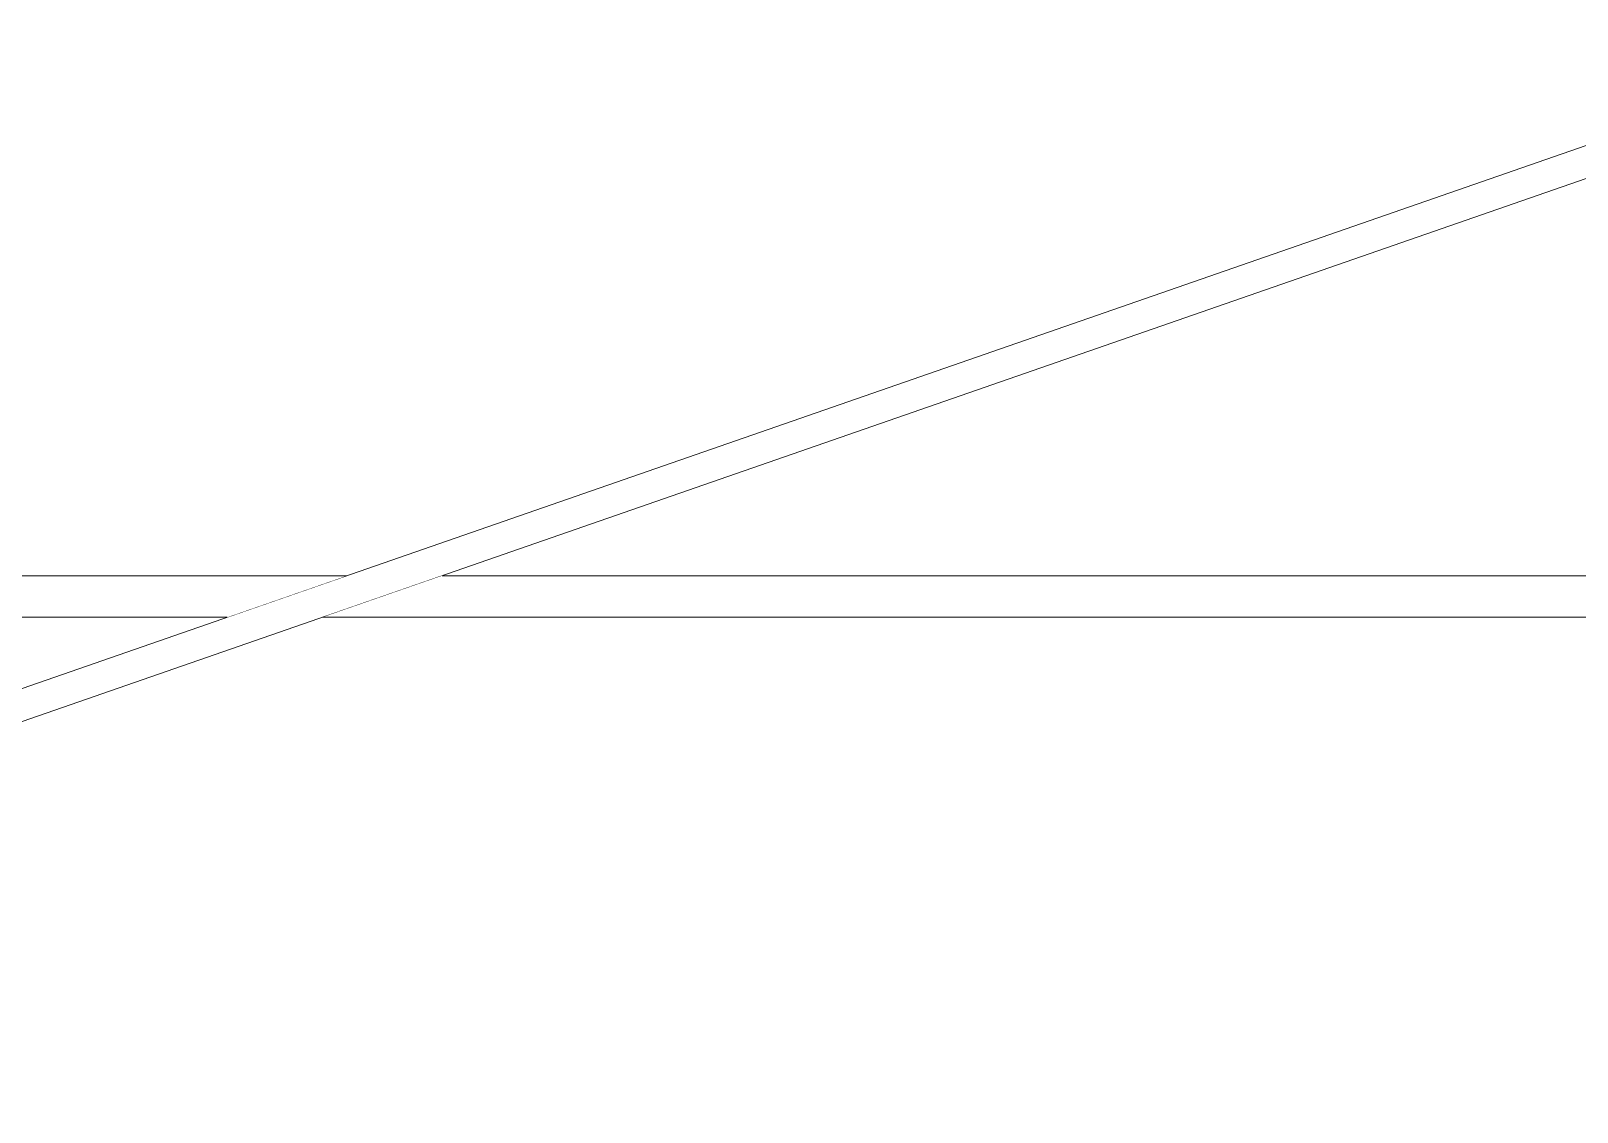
# Model space of a CAD drawing. Header units: millimetres. Extents: x -46169 to 247764, y -86316 to 18123.
# Drawn here: x 237714 to 238645, y -80750 to -80099 of the extents above; entities that cross this region are included whole.
import ezdxf

# ---------------------------------------------------------------- set-up
doc = ezdxf.new("R2010")
doc.units = ezdxf.units.MM
doc.header["$MEASUREMENT"] = 0
doc.linetypes.add('Wipeout_Contour', pattern=[1000, 0, -1000])
doc.layers.add('New_A-20-M_Ceiling', color=7, linetype='Continuous')
doc.layers.add('New_A-20-M_Roof', color=7, linetype='Continuous')
doc.layers.add('New_A-20-M_Ceiling_Pen_No__89', color=8, linetype='Continuous', lineweight=20)
doc.layers.add('New_A-20-M_Roof_Pen_No__92', color=8, linetype='Continuous', lineweight=13)

# ---------------------------------------------------------------- blocks, each defined once
blk = doc.blocks.new('Section Elem_81_5', base_point=(221877.12, -83027.49))
at = {"color": 254, "linetype": 'Wipeout_Contour', "lineweight": 0, "ltscale": 997328.976935}
blk.add_wipeout([(240783.96, -79427.49), (230618.33, -82957.6), (230624.49, -82975.35), (240841.25, -79427.49)], dxfattribs=at).dxf.layer = 'New_A-20-M_Roof'
at = {"layer": 'New_A-20-M_Roof_Pen_No__92', "linetype": 'Continuous'}
for p, q in [((240783.96, -79427.49), (230618.33, -82957.6)), ((230624.49, -82975.35), (240841.25, -79427.49))]:
    blk.add_line(p, q, dxfattribs=at)
blk = doc.blocks.new('Section Elem_173_5', base_point=(221877.12, -83027.49))
at = {"color": 254, "linetype": 'Wipeout_Contour', "lineweight": 0, "ltscale": 1003593.495323701}
blk.add_wipeout([(237439.54, -80427.49), (237439.54, -80452.49), (237832.27, -80452.49), (237904.27, -80427.49)], dxfattribs=at).dxf.layer = 'New_A-20-M_Ceiling'
at = {"layer": 'New_A-20-M_Ceiling_Pen_No__89', "linetype": 'Continuous'}
blk.add_line((237439.54, -80452.49), (237832.27, -80452.49), dxfattribs=at)
at = {"color": 254, "linetype": 'Wipeout_Contour', "lineweight": 0, "ltscale": 1006840.504710985}
blk.add_wipeout([(237961.56, -80427.49), (237889.56, -80452.49), (239095.9, -80452.49), (239095.9, -80427.49)], dxfattribs=at).dxf.layer = 'New_A-20-M_Ceiling'
at = {"layer": 'New_A-20-M_Ceiling_Pen_No__89', "linetype": 'Continuous'}
for p, q in [((237439.54, -80427.49), (237904.27, -80427.49)), ((237961.56, -80427.49), (239095.9, -80427.49)), ((237889.56, -80452.49), (239095.9, -80452.49))]:
    blk.add_line(p, q, dxfattribs=at)

msp = doc.modelspace()

# ---------------------------------------------------------------- block references
at = {"layer": 'New_A-20-M_Roof'}
msp.add_blockref('Section Elem_81_5', (221877.12, -83027.49), dxfattribs=at)

# ---------------------------------------------------------------- next in the draw order: block references
at = {"layer": 'New_A-20-M_Ceiling'}
msp.add_blockref('Section Elem_173_5', (221877.12, -83027.49), dxfattribs=at)

doc.saveas('drawing.dxf')
